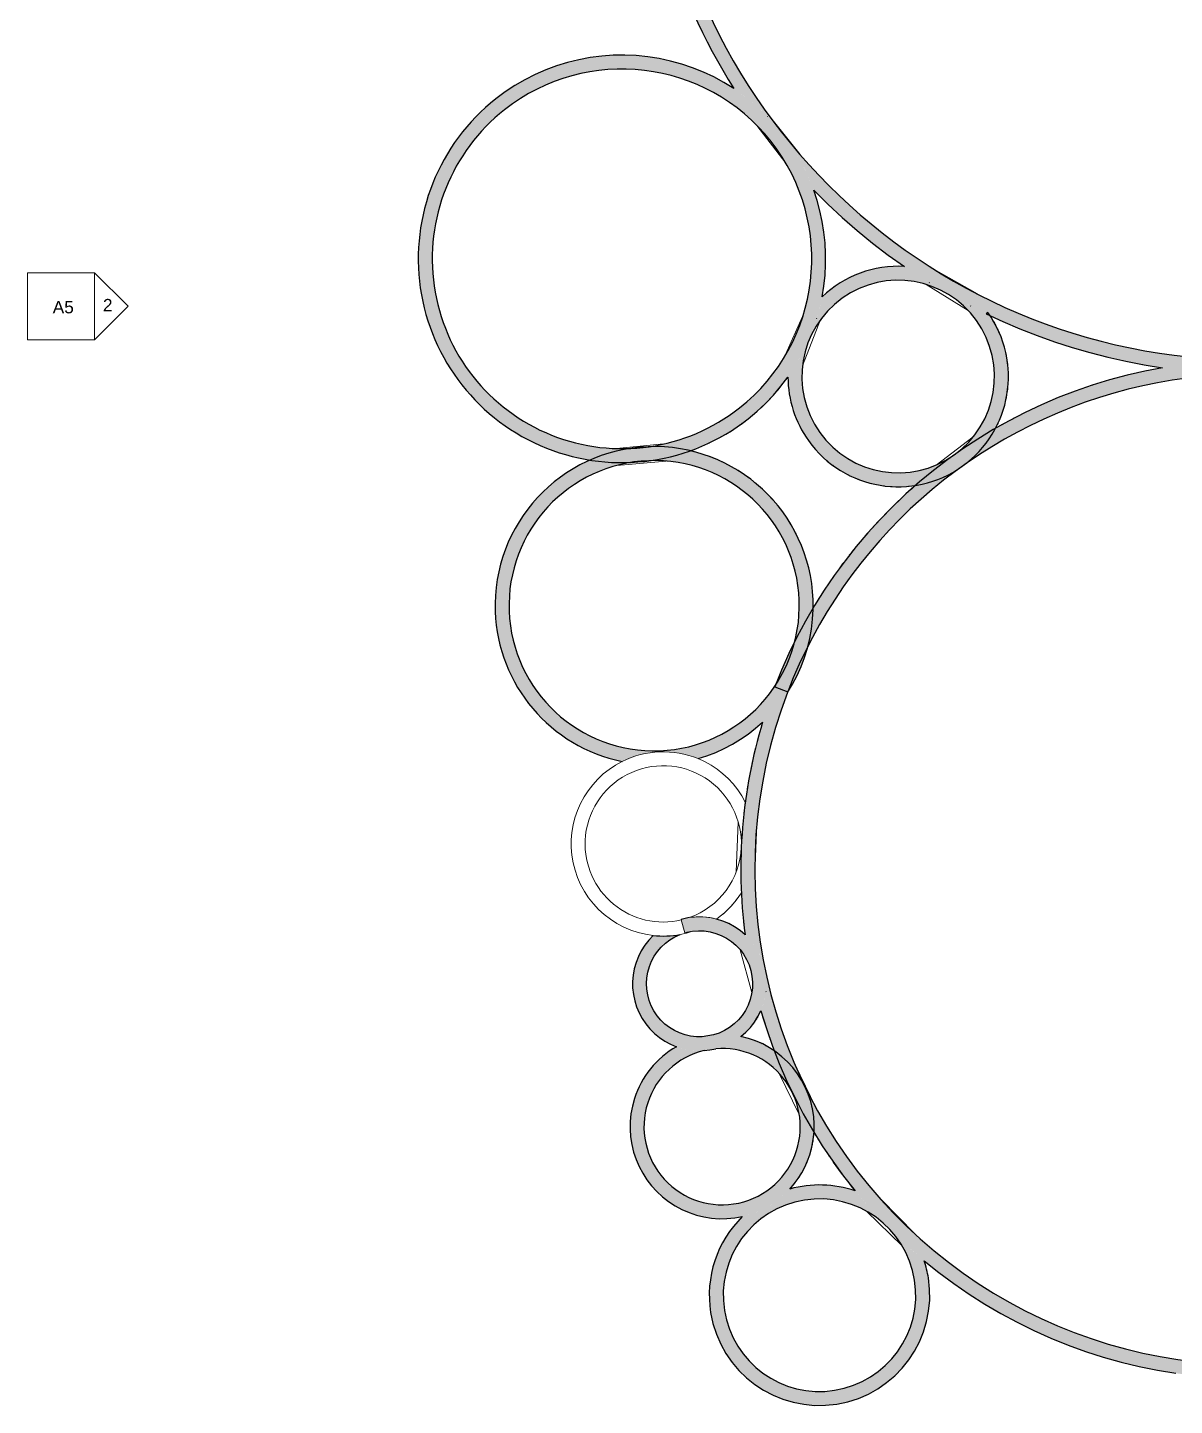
# Model space of a CAD drawing. Header units: inches. Extents: x -870 to 733, y -1250 to 961.
# Drawn here: x -870 to -48, y -783 to 204 of the extents above; entities that cross this region are included whole.
import ezdxf

# ---------------------------------------------------------------- set-up
doc = ezdxf.new("R2010")
doc.units = ezdxf.units.IN
doc.header["$MEASUREMENT"] = 0
for name, color, linetype, lineweight in [('A-DETL-MBND', 5, 'Continuous', 9), ('A-GENM', 13, 'Continuous', 9), ('A-ROOF', 132, 'Continuous', 13), ('A-WALL', 113, 'Continuous', 13), ('A-WALL-PATT', 111, 'Continuous', 13), ('G-ANNO-SYMB', 111, 'Continuous', 9)]:
    doc.layers.add(name, color=color, linetype=linetype, lineweight=lineweight)
doc.styles.add('Arial', font='arial.ttf', dxfattribs={"height": 8.851796})

# ---------------------------------------------------------------- blocks, each defined once
blk = doc.blocks.new('Opening-Cased - 36_ x 84_-V6-Party Room Roofs')
at = {"layer": 'A-DETL-MBND'}
blk.add_line((-17.18, 5), (17.54, 5), dxfattribs=at)
blk = doc.blocks.new('Opening-Cased - 36_ x 84_-V7-Party Room Roofs')
at = {"layer": 'A-DETL-MBND'}
blk.add_line((-18.08, 5), (17.46, 5), dxfattribs=at)
blk = doc.blocks.new('Opening-Cased - 36_ x 84_-V8-Party Room Roofs')
at = {"layer": 'A-DETL-MBND'}
blk.add_line((-16.68, -5), (16.21, -5), dxfattribs=at)
blk = doc.blocks.new('Opening-Cased - 36_ x 84_-V9-Party Room Roofs')
at = {"layer": 'A-DETL-MBND'}
blk.add_line((-17.19, 5), (16.81, 5), dxfattribs=at)
blk = doc.blocks.new('Opening-Cased - 36_ x 84_-V10-Party Room Roofs')
at = {"layer": 'A-DETL-MBND'}
for p, q in [((17.55, 5), (17.62, 5)), ((-16.16, -5), (15.55, -5))]:
    blk.add_line(p, q, dxfattribs=at)
blk = doc.blocks.new('Opening-Cased - 36_ x 84_-V11-Party Room Roofs')
at = {"layer": 'A-DETL-MBND'}
for p, q in [((-17.19, 5), (17.5, 5)), ((-17.8, -5), (-17.71, -5)), ((16.78, -5), (17.14, -5))]:
    blk.add_line(p, q, dxfattribs=at)
blk = doc.blocks.new('Opening-Cased - 36_ x 84_-V12-Party Room Roofs')
at = {"layer": 'A-DETL-MBND'}
blk.add_line((-18.14, 5), (17.49, 5), dxfattribs=at)
blk = doc.blocks.new('Opening-Cased - 36_ x 84_-V13-Party Room Roofs')
at = {"layer": 'A-DETL-MBND'}
for p, q in [((17.35, 5), (17.68, 5)), ((-17.43, -5), (-11.31, -5))]:
    blk.add_line(p, q, dxfattribs=at)
blk = doc.blocks.new('Opening-Cased - 36_ x 84_-V14-Party Room Roofs')
at = {"layer": 'A-DETL-MBND'}
for p, q in [((-17.48, 5), (-15.74, 5)), ((17.07, -5), (17.68, -5))]:
    blk.add_line(p, q, dxfattribs=at)
blk = doc.blocks.new('Opening-Cased - 36_ x 84_-V15-Party Room Roofs')
at = {"layer": 'A-DETL-MBND'}
blk.add_line((-17.22, -5), (16.56, -5), dxfattribs=at)
blk = doc.blocks.new('Opening-Cased - 36_ x 84_-V16-Party Room Roofs')
at = {"layer": 'A-DETL-MBND'}
blk.add_line((-18.06, 5), (17.4, 5), dxfattribs=at)
blk = doc.blocks.new('Opening-Cased - 36_ x 84_-V17-Party Room Roofs')
at = {"layer": 'A-DETL-MBND'}
blk.add_line((-16.92, -5), (16.44, -5), dxfattribs=at)
blk = doc.blocks.new('Opening-Cased - 36_ x 84_-V18-Party Room Roofs')
at = {"layer": 'A-DETL-MBND'}
blk.add_line((-17.69, -5), (15.99, -5), dxfattribs=at)
blk = doc.blocks.new('Opening-Cased - 36_ x 84_-V19-Party Room Roofs')
at = {"layer": 'A-DETL-MBND'}
for p, q in [((-18.28, 5), (-18.06, 5)), ((-17.45, -5), (16.63, -5))]:
    blk.add_line(p, q, dxfattribs=at)
blk = doc.blocks.new('Opening-Cased - 36_ x 84_-V20-Party Room Roofs')
at = {"layer": 'A-DETL-MBND'}
blk.add_line((-18.15, 5), (17.45, 5), dxfattribs=at)
blk = doc.blocks.new('Opening-Cased - 36_ x 84_-V21-Party Room Roofs')
at = {"layer": 'A-DETL-MBND'}
for p, q in [((-18.31, 5), (-17.83, 5)), ((-17.48, -5), (16.91, -5))]:
    blk.add_line(p, q, dxfattribs=at)
blk = doc.blocks.new('Opening-Cased - 36_ x 84_-V22-Party Room Roofs')
at = {"layer": 'A-DETL-MBND'}
blk.add_line((-18.09, 5), (17.49, 5), dxfattribs=at)
blk = doc.blocks.new('Opening-Cased - 36_ x 84_-V23-Party Room Roofs')
at = {"layer": 'A-DETL-MBND'}
for p, q in [((-17.86, 5), (-17.48, 5)), ((16.21, 5), (16.38, 5)), ((-17.68, -5), (16.3, -5))]:
    blk.add_line(p, q, dxfattribs=at)
blk = doc.blocks.new('Elevation - Detail Number-164347-Party Room Roofs')
at = {"layer": 'G-ANNO-SYMB'}
for p, q in [((-0.25, -0.25), (-0.25, 0.25)), ((-0.25, 0.25), (0.25, 0.25)), ((0.25, 0.25), (0.25, -0.25)), ((0.25, -0.25), (-0.25, -0.25))]:
    blk.add_line(p, q, dxfattribs=at)
blk = doc.blocks.new('Elevation - Detail Number-164074-Party Room Roofs')
at = {"layer": 'G-ANNO-SYMB'}
for p, q in [((0, 0.25), (-0.25, 0)), ((0.25, 0), (0, 0.25)), ((-0.25, 0), (0.25, 0))]:
    blk.add_line(p, q, dxfattribs=at)

msp = doc.modelspace()

# ---------------------------------------------------------------- hatches: boundary and pattern name
at = {"layer": 'A-WALL-PATT'}
for points in [[(-56.94, -39.5), (-44.45, -37.54), (-31.91, -36.01), (-19.32, -34.92), (-6.7, -34.26), (5.93, -34.05), (-8.65, -33.8), (-23.21, -33.05), (-37.74, -31.81), (-52.21, -30.07), (-66.62, -27.84), (-80.95, -25.11), (-95.17, -21.9), (-109.27, -18.21), (-123.24, -14.04), (-137.06, -9.39), (-150.72, -4.27), (-164.19, 1.31), (-177.46, 7.34), (-190.52, 13.83), (-203.35, 20.76), (-215.93, 28.12), (-228.26, 35.9), (-240.31, 44.11), (-252.08, 52.72), (-263.54, 61.73), (-274.7, 71.12), (-285.52, 80.89), (-296, 91.02), (-306.14, 101.5), (-315.91, 112.33), (-325.3, 123.48), (-334.31, 134.95), (-342.92, 146.71), (-351.12, 158.77), (-358.91, 171.09), (-366.27, 183.68), (-373.2, 196.51), (-379.68, 209.57), (-385.72, 222.84), (-391.3, 236.31), (-396.42, 249.96), (-401.06, 263.78), (-405.24, 277.75), (-408.93, 291.86), (-412.14, 306.08), (-414.86, 320.4), (-417.09, 334.81), (-418.83, 349.29), (-420.07, 363.82), (-420.82, 378.38), (-421.07, 392.95), (-431.07, 392.95), (-430.83, 378.54), (-430.12, 364.14), (-428.93, 349.77), (-427.27, 335.45), (-425.14, 321.2), (-422.54, 307.02), (-419.47, 292.93), (-415.94, 278.95), (-411.95, 265.1), (-407.5, 251.38), (-402.61, 237.82), (-397.27, 224.43), (-391.49, 211.23), (-385.28, 198.22), (-378.64, 185.42), (-371.59, 172.85), (-364.12, 160.51), (-357.68, 156.03), (-351.02, 150.8), (-345.55, 146.05), (-339.91, 140.59), (-334.57, 134.83), (-329.55, 128.79), (-324.86, 122.49), (-320.51, 115.95), (-316.53, 109.19), (-312.91, 102.22), (-309.67, 95.06), (-306.82, 87.74), (-296.69, 77.69), (-286.23, 67.98), (-275.47, 58.61), (-264.4, 49.6), (-253.04, 40.96), (-241.41, 32.69), (-229.51, 24.8), (-217.36, 17.31), (-204.97, 10.22), (-192.36, 3.53), (-179.21, -2.88), (-166.52, -8.58), (-153.31, -14), (-139.94, -18.98), (-126.41, -23.52), (-112.74, -27.62), (-98.94, -31.28), (-85.03, -34.47), (-71.02, -37.22)], [(-353.94, -76.24), (-347.42, -70.79), (-341.23, -64.98), (-335.39, -58.81), (-329.92, -52.32), (-324.83, -45.51), (-320.15, -38.43), (-315.89, -31.08), (-312.06, -23.5), (-308.68, -15.71), (-305.76, -7.73), (-303.31, 0.4), (-301.33, 8.66), (-299.84, 17.02), (-298.84, 25.45), (-298.33, 33.93), (-298.31, 42.42), (-298.79, 50.9), (-299.76, 59.34), (-301.21, 67.7), (-303.16, 75.97), (-305.58, 84.11), (-308.46, 92.1), (-311.81, 99.9), (-315.61, 107.5), (-319.84, 114.86), (-324.49, 121.97), (-329.55, 128.79), (-335, 135.31), (-340.81, 141.5), (-346.98, 147.34), (-353.47, 152.81), (-360.27, 157.9), (-367.36, 162.58), (-374.71, 166.84), (-382.29, 170.67), (-390.08, 174.05), (-398.05, 176.97), (-406.19, 179.42), (-414.45, 181.39), (-422.81, 182.89), (-431.24, 183.89), (-439.72, 184.4), (-448.21, 184.42), (-456.69, 183.94), (-465.13, 182.97), (-473.49, 181.51), (-481.76, 179.57), (-489.9, 177.15), (-497.89, 174.26), (-505.69, 170.92), (-513.29, 167.12), (-520.65, 162.89), (-528.2, 157.91), (-534.58, 153.18), (-528.39, 145.32), (-521.79, 150.21), (-514.9, 154.68), (-507.76, 158.74), (-500.38, 162.35), (-492.8, 165.51), (-485.04, 168.21), (-477.13, 170.44), (-469.1, 172.18), (-460.98, 173.44), (-452.8, 174.2), (-444.59, 174.47), (-436.38, 174.24), (-428.2, 173.52), (-420.07, 172.3), (-412.04, 170.6), (-404.12, 168.41), (-396.34, 165.75), (-388.75, 162.62), (-381.35, 159.05), (-374.19, 155.03), (-367.28, 150.58), (-360.65, 145.73), (-354.32, 140.49), (-348.33, 134.87), (-342.68, 128.9), (-337.41, 122.61), (-332.52, 116), (-328.04, 109.11), (-323.99, 101.97), (-320.38, 94.59), (-317.21, 87.01), (-314.52, 79.25), (-312.29, 71.34), (-310.55, 63.31), (-309.29, 55.19), (-308.53, 47.01), (-308.26, 38.8), (-308.49, 30.59), (-309.21, 22.41), (-310.43, 14.28), (-312.13, 6.25), (-314.32, -1.67), (-316.98, -9.44), (-320.1, -17.04), (-323.68, -24.44), (-327.7, -31.6), (-332.14, -38.51), (-337, -45.14), (-342.24, -51.47), (-347.86, -57.46), (-353.82, -63.11), (-360.12, -68.38)], [(-440.31, -107.48), (-431.83, -107), (-423.39, -106.03), (-415.02, -104.57), (-406.76, -102.63), (-398.62, -100.21), (-390.63, -97.32), (-382.82, -93.98), (-375.23, -90.18), (-367.86, -85.95), (-360.44, -81.06), (-353.94, -76.24), (-360.12, -68.38), (-366.73, -73.27), (-373.62, -77.74), (-380.76, -81.8), (-388.14, -85.41), (-395.72, -88.57), (-403.48, -91.27), (-411.39, -93.5), (-419.42, -95.24), (-427.53, -96.5), (-435.71, -97.26), (-443.92, -97.53), (-452.14, -97.3), (-460.32, -96.58), (-468.44, -95.36), (-476.48, -93.66), (-484.4, -91.47), (-492.17, -88.81), (-499.77, -85.69), (-507.17, -82.11), (-514.33, -78.09), (-521.24, -73.65), (-528.2, -68.52), (-534.19, -63.55), (-540.19, -57.93), (-545.83, -51.96), (-551.11, -45.67), (-555.99, -39.06), (-560.47, -32.17), (-564.52, -25.03), (-568.14, -17.65), (-571.3, -10.07), (-574, -2.31), (-576.23, 5.6), (-577.97, 13.63), (-579.23, 21.75), (-579.99, 29.93), (-580.26, 38.14), (-580.03, 46.35), (-579.31, 54.53), (-578.09, 62.66), (-576.39, 70.69), (-574.2, 78.61), (-571.54, 86.38), (-568.41, 93.98), (-564.83, 101.38), (-560.82, 108.54), (-556.37, 115.45), (-551.52, 122.08), (-546.28, 128.4), (-540.66, 134.4), (-534.69, 140.05), (-528.39, 145.32), (-534.58, 153.18), (-541.1, 147.73), (-547.29, 141.92), (-553.13, 135.75), (-558.6, 129.26), (-563.68, 122.45), (-568.37, 115.37), (-572.63, 108.02), (-576.45, 100.44), (-579.83, 92.65), (-582.75, 84.67), (-585.21, 76.54), (-587.18, 68.28), (-588.67, 59.92), (-589.68, 51.49), (-590.19, 43.01), (-590.2, 34.52), (-589.73, 26.04), (-588.76, 17.6), (-587.3, 9.24), (-585.36, 0.97), (-582.94, -7.17), (-580.05, -15.16), (-576.7, -22.96), (-572.91, -30.56), (-568.68, -37.93), (-564.02, -45.03), (-558.97, -51.85), (-553.52, -58.37), (-547.7, -64.56), (-541.54, -70.4), (-535.04, -75.87), (-528.2, -80.98), (-521.16, -85.64), (-513.81, -89.9), (-506.23, -93.73), (-498.44, -97.11), (-490.46, -100.03), (-482.33, -102.48), (-474.07, -104.45), (-465.71, -105.95), (-457.28, -106.95), (-448.8, -107.46)], [(-310.6, -91.79), (-302.47, -85.98), (-305.67, -81.08), (-308.44, -75.92), (-310.76, -70.54), (-312.62, -64.99), (-314, -59.29), (-314.89, -53.51), (-315.29, -47.66), (-315.15, -41.3), (-314.6, -35.98), (-313.52, -30.22), (-311.95, -24.58), (-309.91, -19.09), (-307.41, -13.8), (-304.47, -8.73), (-301.11, -3.93), (-297.35, 0.56), (-293.23, 4.72), (-288.77, 8.52), (-284, 11.92), (-278.97, 14.91), (-273.69, 17.46), (-268.22, 19.55), (-262.59, 21.17), (-256.85, 22.31), (-251.03, 22.96), (-245.17, 23.11), (-239.33, 22.77), (-233.53, 21.93), (-227.83, 20.6), (-222.26, 18.79), (-216.86, 16.52), (-211.67, 13.79), (-206.74, 10.64), (-202.09, 7.08), (-197.75, 3.14), (-193.77, -1.16), (-190.17, -5.77), (-183.37, -0.92), (-195.48, 5.13), (-207.39, 11.56), (-219.1, 18.35), (-230.59, 25.49), (-241.86, 33), (-247.73, 33.11), (-253.59, 32.79), (-259.41, 32.03), (-265.16, 30.84), (-270.8, 29.23), (-276.31, 27.21), (-281.66, 24.78), (-286.81, 21.96), (-291.73, 18.76), (-296.41, 15.21), (-300.8, 11.33), (-302.48, 3.63), (-304.56, -3.97), (-307.05, -11.44), (-309.94, -18.77), (-313.23, -25.93), (-316.89, -32.9), (-320.92, -39.66), (-325.32, -46.2), (-325.06, -52.28), (-324.33, -58.32), (-323.14, -64.28), (-321.5, -70.14), (-319.41, -75.85), (-316.89, -81.39), (-313.95, -86.71)], [(-246.96, -124.88), (-240.76, -124.68), (-234.59, -124), (-228.5, -122.84), (-222.51, -121.21), (-216.68, -119.11), (-211.02, -116.56), (-205.59, -113.57), (-200.4, -110.16), (-195.5, -106.36), (-190.91, -102.19), (-186.66, -97.67), (-182.78, -92.83), (-179.3, -87.7), (-176.22, -82.31), (-173.58, -76.7), (-171.38, -70.9), (-169.65, -64.94), (-168.39, -58.87), (-167.61, -52.71), (-167.32, -46.52), (-167.51, -40.32), (-168.19, -34.15), (-169.35, -28.06), (-170.99, -22.08), (-173.09, -16.24), (-175.64, -10.58), (-178.63, -5.15), (-182.03, 0.04), (-190.17, -5.77), (-186.97, -10.68), (-184.2, -15.84), (-181.88, -21.22), (-180.02, -26.77), (-178.63, -32.46), (-177.74, -38.25), (-177.34, -44.09), (-177.44, -49.95), (-178.03, -55.78), (-179.12, -61.53), (-180.69, -67.17), (-182.73, -72.66), (-185.23, -77.96), (-188.17, -83.03), (-191.53, -87.82), (-195.28, -92.32), (-199.41, -96.48), (-203.87, -100.27), (-208.63, -103.68), (-213.67, -106.67), (-218.94, -109.22), (-224.41, -111.31), (-230.04, -112.93), (-235.79, -114.07), (-241.61, -114.72), (-247.46, -114.87), (-253.31, -114.52), (-259.11, -113.68), (-264.81, -112.35), (-270.38, -110.55), (-275.78, -108.27), (-280.96, -105.55), (-285.9, -102.4), (-290.55, -98.84), (-294.88, -94.89), (-298.86, -90.6), (-302.47, -85.98), (-310.6, -91.79), (-306.8, -96.7), (-302.63, -101.29), (-298.11, -105.53), (-293.27, -109.41), (-288.14, -112.9), (-282.75, -115.98), (-277.14, -118.62), (-271.34, -120.81), (-265.38, -122.54), (-259.31, -123.8), (-253.15, -124.58), (-248.6, -124.8)], [(-325.49, -271.83), (-320.49, -259.5), (-315.04, -247.37), (-309.13, -235.45), (-302.78, -223.76), (-295.99, -212.32), (-288.79, -201.14), (-281.17, -190.24), (-273.14, -179.63), (-264.72, -169.33), (-255.93, -159.35), (-246.76, -149.7), (-237.24, -140.41), (-227.38, -131.48), (-217.2, -122.93), (-206.69, -114.76), (-195.89, -107), (-184.81, -99.64), (-173.46, -92.71), (-161.86, -86.2), (-149.14, -79.73), (-137.96, -74.51), (-125.7, -69.35), (-113.26, -64.65), (-100.64, -60.42), (-87.88, -56.67), (-74.99, -53.39), (-61.98, -50.6), (-48.88, -48.3), (-35.7, -46.49), (-22.46, -45.18), (-9.19, -44.37), (4.11, -44.05), (17.41, -44.23), (31.01, -44.94), (43.95, -46.09), (57.15, -47.76), (70.27, -49.92), (83.31, -52.58), (96.23, -55.72), (109.03, -59.35), (121.69, -63.45), (134.18, -68.02), (146.49, -73.06), (158.61, -78.55), (170.51, -84.5), (182.17, -90.88), (193.6, -97.7), (204.75, -104.95), (215.63, -112.6), (226.22, -120.66), (236.37, -128.96), (236.24, -128.82), (232.29, -123.98), (228.6, -118.95), (225.18, -113.74), (222.03, -108.35), (219.16, -102.81), (208.76, -95.59), (198.12, -88.74), (187.25, -82.27), (176.16, -76.17), (164.86, -70.46), (153.37, -65.15), (141.71, -60.24), (129.88, -55.74), (117.9, -51.65), (105.79, -47.97), (93.56, -44.72), (81.22, -41.9), (68.8, -39.5), (56.31, -37.54), (43.77, -36.01), (31.01, -34.91), (18.56, -34.26), (5.93, -34.05), (-6.7, -34.26), (-19.32, -34.92), (-31.91, -36.01), (-44.45, -37.54), (-56.94, -39.5), (-69.68, -41.96), (-82.32, -44.88), (-94.86, -48.24), (-107.27, -52.04), (-119.53, -56.29), (-131.64, -60.96), (-143.57, -66.07), (-155.31, -71.59), (-166.85, -77.53), (-178.17, -83.88), (-189.26, -90.62), (-200.1, -97.76), (-210.68, -105.27), (-220.99, -113.16), (-231.01, -121.41), (-240.73, -130.01), (-250.14, -138.94), (-259.23, -148.21), (-267.98, -157.8), (-276.38, -167.69), (-284.43, -177.87), (-292.11, -188.33), (-299.41, -199.06), (-306.32, -210.04), (-312.85, -221.26), (-319.31, -233.41), (-324.67, -244.36), (-329.96, -256.21), (-334.83, -268.25)], [(-535.11, -214.33), (-525.12, -213.95), (-525.14, -206.85), (-524.68, -199.77), (-523.73, -192.73), (-522.31, -185.77), (-520.41, -178.93), (-518.06, -172.23), (-515.25, -165.71), (-512, -159.39), (-508.33, -153.31), (-504.25, -147.5), (-499.79, -141.98), (-494.96, -136.77), (-489.78, -131.91), (-484.29, -127.41), (-478.5, -123.3), (-472.28, -119.5), (-466.15, -116.3), (-459.64, -113.45), (-452.96, -111.05), (-446.13, -109.12), (-439.18, -107.65), (-432.15, -106.66), (-425.06, -106.15), (-417.96, -106.13), (-410.88, -106.59), (-403.84, -107.54), (-396.88, -108.96), (-390.04, -110.86), (-383.34, -113.21), (-376.81, -116.02), (-370.5, -119.27), (-364.42, -122.94), (-358.61, -127.02), (-353.08, -131.48), (-347.88, -136.31), (-343.02, -141.49), (-338.52, -146.98), (-334.4, -152.77), (-330.7, -158.83), (-327.41, -165.12), (-324.56, -171.63), (-322.16, -178.31), (-320.22, -185.14), (-318.76, -192.09), (-317.77, -199.12), (-317.26, -206.21), (-307.27, -205.83), (-307.79, -198.39), (-308.8, -191), (-310.29, -183.69), (-312.25, -176.49), (-314.68, -169.44), (-317.56, -162.56), (-320.89, -155.89), (-324.65, -149.44), (-328.83, -143.26), (-333.39, -137.36), (-338.34, -131.78), (-343.64, -126.52), (-349.27, -121.63), (-355.21, -117.12), (-361.43, -113), (-367.91, -109.3), (-374.61, -106.03), (-381.52, -103.21), (-388.59, -100.84), (-395.81, -98.94), (-403.13, -97.52), (-410.53, -96.58), (-417.98, -96.13), (-425.44, -96.16), (-432.88, -96.68), (-440.27, -97.69), (-447.58, -99.18), (-454.78, -101.14), (-461.83, -103.57), (-468.71, -106.46), (-475.38, -109.79), (-481.83, -113.55), (-488.01, -117.72), (-493.91, -122.29), (-499.49, -127.23), (-504.75, -132.53), (-509.64, -138.16), (-514.15, -144.1), (-518.27, -150.32), (-521.97, -156.8), (-525.24, -163.5), (-528.2, -170.83), (-530.43, -177.48), (-532.33, -184.7), (-533.75, -192.02), (-534.69, -199.42), (-535.14, -206.87)], [(-444.17, -321.74), (-439.05, -319.45), (-433.75, -317.6), (-428.32, -316.21), (-422.78, -315.28), (-417.19, -314.83), (-411.58, -314.86), (-405.99, -315.36), (-400.47, -316.33), (-395.04, -317.77), (-389.76, -319.66), (-383.37, -317.63), (-377.11, -315.22), (-371, -312.44), (-365.07, -309.31), (-359.33, -305.84), (-353.8, -302.03), (-348.51, -297.91), (-343.47, -293.48), (-338.55, -288.61), (-333.93, -283.45), (-329.64, -278.01), (-325.38, -271.83), (-322.04, -266.34), (-318.77, -260.14), (-315.89, -253.76), (-313.4, -247.2), (-311.32, -240.51), (-309.61, -233.41), (-308.42, -226.8), (-307.61, -219.84), (-307.22, -212.84), (-307.27, -205.83), (-317.26, -206.21), (-317.24, -213.31), (-317.7, -220.39), (-318.65, -227.43), (-320.07, -234.39), (-321.96, -241.23), (-324.32, -247.93), (-327.13, -254.46), (-330.38, -260.77), (-334.05, -266.85), (-338.13, -272.66), (-342.59, -278.19), (-347.42, -283.39), (-352.6, -288.25), (-358.09, -292.75), (-363.88, -296.87), (-369.94, -300.57), (-376.23, -303.86), (-382.74, -306.71), (-389.42, -309.11), (-396.25, -311.05), (-403.2, -312.51), (-410.23, -313.5), (-417.32, -314.01), (-424.42, -314.03), (-431.5, -313.57), (-438.54, -312.62), (-445.5, -311.2), (-452.34, -309.31), (-459.04, -306.95), (-465.56, -304.14), (-471.88, -300.89), (-477.96, -297.22), (-483.77, -293.14), (-489.29, -288.68), (-494.5, -283.85), (-499.36, -278.67), (-503.86, -273.18), (-507.97, -267.39), (-511.68, -261.33), (-514.97, -255.04), (-517.82, -248.53), (-520.22, -241.85), (-522.15, -235.02), (-523.62, -228.07), (-524.61, -221.04), (-525.12, -213.95), (-535.11, -214.33), (-534.61, -221.53), (-533.66, -228.69), (-532.26, -235.77), (-530.41, -242.76), (-528.12, -249.61), (-525.4, -256.3), (-522.27, -262.8), (-518.72, -269.1), (-514.79, -275.15), (-510.48, -280.95), (-505.82, -286.46), (-500.81, -291.67), (-495.49, -296.55), (-489.86, -301.08), (-483.96, -305.24), (-477.81, -309.03), (-471.43, -312.41), (-464.85, -315.39), (-458.1, -317.94), (-451.19, -320.06)], [(3.7, -764.04), (17.09, -763.87), (31.01, -763.17), (43.79, -762.08), (57.08, -760.44), (70.29, -758.33), (83.42, -755.72), (96.45, -752.64), (109.35, -749.09), (122.11, -745.06), (134.72, -740.57), (147.16, -735.62), (159.4, -730.21), (171.44, -724.36), (183.26, -718.08), (194.84, -711.36), (206.16, -704.22), (217.21, -696.68), (227.98, -688.73), (238.45, -680.39), (248.61, -671.68), (258.45, -662.6), (267.94, -653.16), (277.08, -643.39), (285.86, -633.28), (294.26, -622.86), (302.27, -612.14), (309.88, -601.13), (317.09, -589.85), (323.87, -578.31), (330.23, -566.54), (336.15, -554.53), (341.63, -542.32), (346.66, -529.92), (351.23, -517.34), (355.33, -504.6), (358.97, -491.72), (362.13, -478.71), (364.81, -465.6), (367.01, -452.39), (368.72, -439.12), (369.96, -425.52), (370.68, -412.43), (370.93, -399.05), (360.93, -399.05), (360.68, -412.29), (359.94, -425.51), (358.71, -438.69), (356.99, -451.82), (354.77, -464.88), (352.08, -477.84), (348.9, -490.7), (345.24, -503.42), (341.11, -516.01), (336.51, -528.43), (331.4, -540.78), (325.95, -552.71), (320, -564.54), (313.61, -576.13), (306.79, -587.48), (299.55, -598.57), (291.91, -609.39), (283.86, -619.91), (275.43, -630.12), (266.63, -640.01), (257.46, -649.56), (247.94, -658.77), (238.08, -667.61), (227.91, -676.09), (217.42, -684.17), (206.64, -691.86), (195.58, -699.14), (184.25, -706.01), (172.68, -712.44), (160.88, -718.45), (148.86, -724), (136.64, -729.11), (124.24, -733.75), (111.67, -737.93), (98.96, -741.64), (86.12, -744.87), (73.16, -747.62), (60.12, -749.89), (46.99, -751.66), (33.82, -752.95), (20.6, -753.74), (7.36, -754.04), (-5.88, -753.85), (-19.11, -753.16), (-32.3, -751.98), (-45.43, -750.31), (-58.5, -748.15), (-71.47, -745.5), (-84.34, -742.38), (-97.08, -738.77), (-109.68, -734.69), (-122.12, -730.15), (-134.38, -725.14), (-146.44, -719.68), (-158.3, -713.78), (-169.92, -707.43), (-181.3, -700.66), (-192.67, -693.29), (-203.26, -685.86), (-213.81, -677.86), (-224.06, -669.47), (-233.98, -660.71), (-243.57, -651.58), (-252.82, -642.1), (-261.7, -632.28), (-270.22, -622.13), (-278.34, -611.68), (-286.08, -600.93), (-293.4, -589.9), (-300.31, -578.6), (-306.8, -567.06), (-312.84, -555.28), (-318.45, -543.28), (-323.6, -531.08), (-328.3, -518.7), (-332.53, -506.15), (-336.29, -493.45), (-339.57, -480.62), (-342.37, -467.68), (-344.69, -454.64), (-346.52, -441.53), (-347.86, -428.35), (-348.7, -415.14), (-349.06, -401.9), (-348.92, -388.66), (-348.28, -375.43), (-347.16, -362.24), (-345.54, -349.09), (-343.43, -336.02), (-340.84, -323.04), (-337.76, -310.16), (-334.21, -297.4), (-330.18, -284.78), (-325.68, -272.33), (-329.64, -278.01), (-333.93, -283.45), (-338.55, -288.61), (-343.47, -293.48), (-346.97, -305.83), (-350.03, -318.3), (-352.64, -330.86), (-354.82, -343.51), (-356.55, -356.22), (-357.83, -368.99), (-358.66, -381.8), (-359.04, -394.63), (-358.97, -407.46), (-358.45, -420.28), (-357.48, -433.08), (-356.06, -445.83), (-352.86, -449.09), (-349.99, -452.64), (-347.47, -456.45), (-345.32, -460.47), (-343.56, -464.69), (-342.21, -469.05), (-341.28, -473.52), (-340.78, -478.06), (-340.71, -482.62), (-341.08, -487.17), (-341.88, -491.67), (-343.1, -496.07), (-344.74, -500.33), (-340.79, -513.12), (-336.37, -525.75), (-331.5, -538.22), (-326.17, -550.5), (-320.39, -562.57), (-314.17, -574.42), (-307.53, -586.04), (-300.46, -597.41), (-292.98, -608.51), (-285.1, -619.33), (-276.83, -629.85), (-268.18, -640.06), (-259.16, -649.95), (-249.78, -659.5), (-240.06, -668.7), (-230.01, -677.54), (-219.64, -686), (-208.41, -694.47), (-198, -701.76), (-186.77, -709.03), (-175.27, -715.89), (-163.54, -722.32), (-151.57, -728.32), (-139.39, -733.87), (-127.02, -738.97), (-114.47, -743.62), (-101.75, -747.8), (-88.89, -751.51), (-75.91, -754.75), (-62.81, -757.51), (-49.62, -759.79), (-36.36, -761.59), (-23.04, -762.89), (-9.68, -763.71)], [(-359.05, -518.8), (-355.36, -515.58), (-352.02, -512.01), (-349.05, -508.12), (-346.5, -503.94), (-344.39, -499.53), (-342.74, -494.92), (-341.57, -490.17), (-340.88, -485.33), (-340.69, -480.44), (-341, -475.55), (-341.81, -470.73), (-343.1, -466.01), (-344.87, -461.45), (-347.09, -457.09), (-349.75, -452.98), (-352.81, -449.16), (-356.24, -445.67), (-360.01, -442.55), (-364.07, -439.83), (-368.4, -437.54), (-372.93, -435.7), (-377.63, -434.33), (-382.44, -433.45), (-387.32, -433.06), (-392.21, -433.17), (-397.07, -433.77), (-401.83, -434.87), (-399.1, -444.49), (-394.92, -443.55), (-390.67, -443.09), (-386.39, -443.11), (-382.14, -443.61), (-377.98, -444.58), (-373.95, -446.01), (-370.1, -447.89), (-366.5, -450.19), (-363.17, -452.88), (-360.17, -455.93), (-357.53, -459.29), (-355.28, -462.93), (-353.46, -466.8), (-352.08, -470.85), (-351.17, -475.03), (-350.73, -479.29), (-350.77, -483.56), (-351.3, -487.81), (-352.29, -491.97), (-353.75, -495.99), (-355.66, -499.82), (-357.98, -503.42), (-360.69, -506.73), (-363.75, -509.71), (-367.13, -512.33), (-370.79, -514.56), (-374.67, -516.36), (-378.72, -517.71), (-373.79, -517.43), (-368.85, -517.51), (-363.92, -517.97), (-360.44, -518.56)], [(-391.03, -528.98), (-386.17, -528.97), (-381.34, -528.47), (-376.59, -527.49), (-379.11, -517.81), (-383.28, -518.65), (-387.51, -519.02), (-391.76, -518.91), (-395.97, -518.33), (-400.09, -517.29), (-404.07, -515.78), (-407.86, -513.85), (-411.4, -511.5), (-414.66, -508.77), (-417.6, -505.7), (-420.17, -502.31), (-422.35, -498.66), (-424.11, -494.79), (-425.43, -490.75), (-426.28, -486.58), (-426.67, -482.35), (-426.57, -478.1), (-426.01, -473.88), (-424.98, -469.76), (-423.49, -465.78), (-421.57, -461.98), (-419.23, -458.43), (-416.36, -455.01), (-413.45, -452.21), (-410.08, -449.63), (-406.43, -447.44), (-402.57, -445.66), (-407.37, -446.38), (-412.21, -446.74), (-417.06, -446.74), (-421.9, -446.39), (-425.24, -449.92), (-428.19, -453.77), (-430.75, -457.91), (-432.87, -462.27), (-434.54, -466.84), (-435.74, -471.54), (-436.46, -476.35), (-436.69, -481.2), (-436.43, -486.05), (-435.68, -490.85), (-434.44, -495.55), (-432.74, -500.1), (-430.59, -504.45), (-428.01, -508.57), (-425.03, -512.4), (-421.67, -515.91), (-417.98, -519.07), (-413.98, -521.83), (-409.73, -524.18), (-405.26, -526.09), (-400.63, -527.53), (-395.87, -528.5)], [(-373.27, -649.41), (-367.67, -649.24), (-362.1, -648.59), (-356.61, -647.48), (-351.24, -645.9), (-346.02, -643.87), (-340.98, -641.41), (-336.18, -638.53), (-331.64, -635.25), (-327.39, -631.6), (-323.46, -627.6), (-319.89, -623.28), (-316.7, -618.68), (-313.91, -613.82), (-311.54, -608.75), (-309.61, -603.49), (-319.14, -600.44), (-320.94, -605.29), (-323.18, -609.96), (-325.84, -614.39), (-328.89, -618.57), (-332.48, -622.58), (-336.1, -625.98), (-340.18, -629.15), (-344.54, -631.94), (-349.13, -634.31), (-353.93, -636.25), (-358.88, -637.74), (-363.95, -638.76), (-369.1, -639.31), (-374.27, -639.38), (-379.43, -638.98), (-384.52, -638.1), (-389.52, -636.76), (-394.37, -634.96), (-399.03, -632.72), (-403.47, -630.06), (-407.64, -627.01), (-411.51, -623.58), (-415.05, -619.8), (-418.23, -615.72), (-421.01, -611.36), (-423.38, -606.77), (-425.32, -601.97), (-426.81, -597.02), (-427.83, -591.95), (-428.38, -586.8), (-428.46, -581.63), (-428.06, -576.47), (-427.18, -571.38), (-425.83, -566.38), (-435.36, -563.34), (-436.84, -568.74), (-437.85, -574.26), (-438.39, -579.83), (-438.46, -585.43), (-438.05, -591.02), (-437.17, -596.55), (-435.82, -601.99), (-434.01, -607.29), (-431.77, -612.43), (-428.91, -617.63), (-426.01, -622.03), (-422.54, -626.43), (-418.72, -630.52), (-414.55, -634.27), (-410.09, -637.65), (-405.36, -640.65), (-400.38, -643.23), (-395.21, -645.38), (-389.87, -647.08), (-384.41, -648.33), (-378.86, -649.1)], [(-380.71, -716.61), (-370.83, -715.03), (-371.51, -709.22), (-371.69, -703.36), (-371.37, -697.51), (-370.55, -691.71), (-369.25, -686), (-367.47, -680.42), (-365.22, -675.02), (-362.52, -669.82), (-359.39, -664.87), (-355.86, -660.2), (-351.93, -655.85), (-347.66, -651.85), (-343.06, -648.22), (-338.17, -645), (-333.02, -642.21), (-327.65, -639.86), (-322.11, -637.97), (-316.42, -636.56), (-310.64, -635.64), (-304.52, -635.22), (-298.94, -635.29), (-293.11, -635.85), (-287.35, -636.91), (-281.7, -638.45), (-276.2, -640.47), (-270.9, -642.95), (-265.82, -645.86), (-261, -649.2), (-256.49, -652.93), (-252.31, -657.04), (-248.49, -661.48), (-245.07, -666.23), (-242.06, -671.25), (-239.48, -676.51), (-237.36, -681.97), (-235.71, -687.59), (-234.55, -693.33), (-224.67, -691.76), (-225.91, -685.59), (-227.64, -679.53), (-236.55, -671.86), (-245.22, -663.9), (-253.62, -655.67), (-261.76, -647.17), (-269.62, -638.42), (-277.19, -629.41), (-282.87, -627.71), (-288.66, -626.44), (-294.53, -625.61), (-300.44, -625.22), (-306.37, -625.27), (-312.28, -625.77), (-318.14, -626.71), (-323.9, -628.08), (-327.95, -632.12), (-332.48, -635.89), (-337.02, -639.07), (-341.97, -641.93), (-347.15, -644.36), (-352.52, -646.32), (-358.04, -647.81), (-362.33, -652.38), (-366.25, -657.27), (-369.77, -662.46), (-372.87, -667.91), (-375.52, -673.59), (-377.72, -679.46), (-379.45, -685.48), (-380.69, -691.63), (-381.44, -697.85), (-381.69, -704.12), (-381.45, -710.38)], [(-302.62, -783.18), (-296.43, -782.93), (-290.27, -782.2), (-284.18, -780.99), (-278.22, -779.3), (-272.4, -777.14), (-266.77, -774.54), (-261.07, -771.31), (-256.2, -768.06), (-251.33, -764.21), (-246.78, -760), (-242.58, -755.44), (-238.74, -750.57), (-235.3, -745.4), (-232.27, -739.99), (-229.68, -734.35), (-227.54, -728.53), (-225.86, -722.56), (-224.65, -716.48), (-223.93, -710.32), (-223.69, -704.12), (-223.94, -697.92), (-224.67, -691.76), (-234.55, -693.33), (-233.87, -699.15), (-233.7, -705), (-234.01, -710.85), (-234.83, -716.65), (-236.13, -722.36), (-237.91, -727.94), (-240.16, -733.35), (-242.86, -738.55), (-245.99, -743.5), (-249.53, -748.17), (-253.45, -752.52), (-257.72, -756.52), (-262.32, -760.14), (-267.22, -763.37), (-272.36, -766.16), (-277.73, -768.51), (-283.27, -770.39), (-288.96, -771.8), (-294.74, -772.72), (-300.58, -773.15), (-306.44, -773.08), (-312.27, -772.52), (-318.03, -771.46), (-323.68, -769.91), (-329.18, -767.9), (-334.49, -765.42), (-339.56, -762.5), (-344.38, -759.17), (-348.89, -755.43), (-353.07, -751.33), (-356.89, -746.89), (-360.31, -742.14), (-363.32, -737.11), (-365.9, -731.85), (-368.02, -726.39), (-369.67, -720.77), (-370.83, -715.03), (-380.71, -716.61), (-379.49, -722.69), (-377.8, -728.66), (-375.65, -734.48), (-373.05, -740.11), (-370.01, -745.52), (-366.56, -750.67), (-362.72, -755.54), (-358.51, -760.09), (-353.95, -764.3), (-349.07, -768.13), (-343.91, -771.58), (-338.5, -774.6), (-332.86, -777.19), (-327.04, -779.34), (-321.07, -781.02), (-314.98, -782.22), (-308.82, -782.94)]]:
    msp.add_hatch(color=256, dxfattribs=at).paths.add_polyline_path(points, flags=0)
h = msp.add_hatch(color=256, dxfattribs=at)
h.paths.add_polyline_path([(-309.61, -603.49), (-308.15, -598.16), (-307.15, -592.72), (-306.6, -587.23), (-306.51, -581.7), (-306.88, -576.19), (-307.72, -570.73), (-309.01, -565.35), (-310.74, -560.11), (-312.9, -555.02), (-315.49, -550.14), (-318.47, -545.49), (-322.12, -540.78), (-325.55, -537.02), (-329.59, -533.25), (-333.94, -529.84), (-338.56, -526.8), (-343.41, -524.16), (-348.47, -521.94), (-353.69, -520.15), (-359.05, -518.8), (-363.92, -517.97), (-368.85, -517.51), (-373.79, -517.43), (-378.72, -517.71), (-382.8, -518.22), (-386.84, -518.99), (-382.94, -518.6), (-379.11, -517.81), (-376.59, -527.49), (-377.01, -527.6), (-371.79, -527.42), (-366.57, -527.73), (-361.4, -528.52), (-356.34, -529.79), (-351.41, -531.53), (-346.66, -533.72), (-342.14, -536.35), (-337.89, -539.38), (-333.93, -542.8), (-330.31, -546.57), (-327.06, -550.66), (-324.21, -555.04), (-321.77, -559.67), (-319.78, -564.5), (-318.24, -569.49), (-317.18, -574.61), (-316.6, -579.81), (-316.51, -585.03), (-316.91, -590.24), (-317.78, -595.4), (-319.14, -600.44)], flags=0)
h.paths.add_polyline_path([(-425.83, -566.38), (-424.01, -561.47), (-421.74, -556.76), (-419.03, -552.28), (-415.92, -548.07), (-412.43, -544.16), (-408.59, -540.6), (-404.43, -537.42), (-400, -534.64), (-395.33, -532.28), (-390.45, -530.37), (-385.42, -528.93), (-389.45, -529.03), (-393.47, -528.8), (-397.46, -528.23), (-401.38, -527.33), (-405.22, -526.1), (-409.83, -529), (-414.19, -532.26), (-418.27, -535.87), (-422.03, -539.81), (-425.46, -544.04), (-428.52, -548.54), (-431.21, -553.28), (-433.49, -558.23), (-435.36, -563.34)], flags=0)

# ---------------------------------------------------------------- linework, layer by layer
at = {"layer": 'A-ROOF'}
for p, q in [((-179.98, -2.53), (-180.41, -2.33)), ((-71.02, -37.22), (-71.13, -37.2))]:
    msp.add_line(p, q, dxfattribs=at)
for centre, radius, start, end in [((-246.32, -45.88), 79, 32.2118, 33.45531), ((-246.32, -45.88), 79, 27.76435, 30.07466), ((5.93, 392.95), 437, 245.81784, 246.70158), ((-246.32, -45.88), 79, 23.31645, 25.62863), ((-246.32, -45.88), 79, 18.868, 21.18278), ((5.93, 392.95), 437, 247.7036, 248.58), ((5.93, 392.95), 437, 249.59162, 250.45842), ((-246.32, -45.88), 79, 14.41891, 16.73708), ((-246.32, -45.88), 79, 9.969, 12.29153), ((5.93, 392.95), 437, 251.48314, 252.33683), ((5.93, 392.95), 437, 253.38051, 254.21525), ((-246.32, -45.88), 79, 5.51809, 7.8461), ((5.93, 392.95), 437, 255.28871, 256.09366), ((5.93, 392.95), 437, 257.22077, 257.97208), ((-444.26, 38.47), 146, 322.88553, 324.55412), ((-246.32, -45.88), 79, 1.06589, 3.40078), ((-246.32, -45.88), 79, 356.61202, 358.95555), ((5.93, -399.05), 365, 104.77193, 105.98584), ((5.93, -399.05), 365, 102.6145, 103.96314), ((5.93, -399.05), 365, 99.91774, 101.94044), ((-444.26, 38.47), 146, 316.13819, 318.11952), ((-444.26, 38.47), 146, 319.53281, 321.42025), ((-246.32, -45.88), 79, 352.15593, 354.51041), ((5.93, -399.05), 365, 110.95, 112.05397), ((5.93, -399.05), 365, 108.90699, 110.03125), ((5.93, -399.05), 365, 106.8523, 108.00854), ((-444.26, 38.47), 146, 312.61784, 314.8188), ((-246.32, -45.88), 79, 343.23326, 345.62037), ((-246.32, -45.88), 79, 347.69678, 350.06536), ((5.93, -399.05), 365, 115.01969, 116.09941), ((5.93, -399.05), 365, 112.98673, 114.07668), ((-444.26, 38.47), 146, 304.99515, 308.2174), ((-444.26, 38.47), 146, 308.2174, 311.51809), ((-246.32, -45.88), 79, 334.28274, 336.73058), ((-246.32, -45.88), 79, 338.76322, 341.17545), ((5.93, -399.05), 365, 117.0502, 118.12213), ((-444.26, 38.47), 146, 298.54822, 300.49494), ((-444.26, 38.47), 146, 301.77216, 303.92714), ((5.93, -399.05), 365, 119.07904, 119.9959), ((-246.32, -45.88), 79, 332.02768, 332.28577), ((-444.26, 38.47), 146, 289.60476, 290.66634), ((-444.26, 38.47), 146, 292.09622, 293.91654), ((-444.26, 38.47), 146, 295.32305, 297.18531), ((-246.32, -45.88), 79, 220.0725, 221.56041), ((-421.19, -210.08), 114, 75.07711, 76.85875), ((-421.19, -210.08), 114, 71.33141, 73.25394), ((-421.19, -210.08), 114, 67.58542, 69.51082), ((-421.19, -210.08), 114, 63.83908, 65.76769), ((-246.32, -45.88), 79, 224.60883, 226.37979), ((-246.32, -45.88), 79, 229.09084, 231.02705), ((-421.19, -210.08), 114, 60.09232, 62.02457), ((-421.19, -210.08), 114, 56.34506, 58.28145), ((-421.19, -210.08), 114, 52.59718, 54.53833), ((-246.32, -45.88), 79, 233.60906, 235.61694), ((-246.32, -45.88), 79, 238.12728, 240.18075), ((-246.32, -45.88), 79, 242.6455, 244.73051), ((-421.19, -210.08), 114, 48.84853, 50.79521), ((-421.19, -210.08), 114, 45.09892, 47.05209), ((-246.32, -45.88), 79, 247.16373, 249.27185), ((-246.32, -45.88), 79, 251.68196, 253.80774), ((-246.32, -45.88), 79, 256.20019, 258.3399), ((-246.32, -45.88), 79, 260.71842, 262.8694), ((-246.32, -45.88), 79, 265.23665, 267.39692), ((-246.32, -45.88), 79, 269.75489, 271.92295), ((-246.32, -45.88), 79, 274.27313, 276.44781), ((5.93, -399.05), 365, 131.07647, 131.81887), ((-246.32, -45.88), 79, 278.79137, 279.04469), ((-421.19, -210.08), 114, 41.34807, 43.30897), ((-421.19, -210.08), 114, 37.59559, 39.56585), ((5.93, -399.05), 365, 132.7925, 133.83992), ((-421.19, -210.08), 114, 33.8409, 35.82273), ((5.93, -399.05), 365, 134.81169, 135.8613), ((-421.19, -210.08), 114, 30.08312, 32.07961), ((-421.19, -210.08), 114, 26.32083, 28.33648), ((5.93, -399.05), 365, 136.83086, 137.88307), ((-421.19, -210.08), 114, 22.55155, 24.59336), ((5.93, -399.05), 365, 138.85001, 139.90534), ((-421.19, -210.08), 114, 18.77064, 20.85024), ((-421.19, -210.08), 114, 14.96813, 17.10712), ((5.93, -399.05), 365, 140.86916, 141.92824), ((-421.19, -210.08), 114, 9.60705, 13.34326), ((5.93, -399.05), 365, 142.88829, 143.95198), ((5.93, -399.05), 365, 144.90741, 145.97684), ((-421.19, -210.08), 114, 359.29034, 2.13464), ((5.93, -399.05), 365, 146.92651, 148.00326), ((5.93, -399.05), 365, 148.94561, 149.07991), ((5.93, -399.05), 365, 163.18938, 165.12262), ((5.93, -399.05), 365, 165.76145, 167.05676), ((5.93, -399.05), 365, 167.81912, 168.99212), ((5.93, -399.05), 365, 169.8033, 170.92921), ((5.93, -399.05), 365, 171.76298, 172.4069), ((-414.67, -380.78), 66, 318.04695, 319.60217), ((-414.67, -380.78), 66, 322.48106, 323.82473), ((5.93, -399.05), 365, 182.62073, 183.04974), ((5.93, -399.05), 365, 183.66817, 184.96763), ((-414.67, -380.78), 66, 309.54894, 310.89276), ((-414.67, -380.78), 66, 313.77147, 315.3267), ((5.93, -399.05), 365, 185.53255, 187.36497), ((-388.69, -481.04), 48, 72.86354, 75.27471), ((-388.69, -481.04), 48, 67.08048, 70.26019), ((-388.69, -481.04), 48, 61.27043, 64.52507), ((-388.69, -481.04), 48, 55.40447, 58.79023), ((-388.69, -481.04), 48, 49.38968, 53.05562), ((-388.69, -481.04), 48, 47.17275, 47.32122), ((-388.69, -481.04), 48, 333.63574, 336.30271), ((5.93, -399.05), 365, 196.11048, 198.00287), ((-388.69, -481.04), 48, 315.782, 319.61238), ((-388.69, -481.04), 48, 321.90328, 325.35359), ((-388.69, -481.04), 48, 327.80595, 331.09498), ((-388.69, -481.04), 48, 308.1304, 313.87132), ((-372.49, -583.41), 66, 73.58086, 78.25348), ((-372.49, -583.41), 66, 68.9078, 72.02865), ((-372.49, -583.41), 66, 64.23419, 67.04878), ((5.93, -399.05), 365, 198.56545, 199.96153), ((-372.49, -583.41), 66, 59.55992, 62.24676), ((-372.49, -583.41), 66, 55.55633, 57.50403), ((5.93, -399.05), 365, 200.52944, 200.8545), ((-372.49, -583.41), 66, 353.69207, 356.39502), ((5.93, -399.05), 365, 211.09685, 212.18805), ((-372.49, -583.41), 66, 342.2943, 347.04397), ((-372.49, -583.41), 66, 348.6264, 351.79365), ((5.93, -399.05), 365, 213.01067, 214.37542), ((-372.49, -583.41), 66, 335.73218, 337.37215), ((5.93, -399.05), 365, 215.06714, 219.13458), ((-372.49, -583.41), 66, 325.42028, 327.52772), ((-372.49, -583.41), 66, 330.48249, 332.44995), ((-372.49, -583.41), 66, 317.40307, 317.68313), ((-372.49, -583.41), 66, 320.42057, 322.60545)]:
    msp.add_arc(centre, radius, start, end, dxfattribs=at)
at = {"layer": 'A-WALL', "lineweight": 30}
for p, q in [((-182.03, 0.04), (-183.37, -0.92)), ((-334.83, -268.25), (-325.49, -271.83)), ((-401.83, -434.87), (-401.72, -435.26))]:
    msp.add_line(p, q, dxfattribs=at)
at = {"layer": 'A-WALL'}
msp.add_line((-399.1, -444.49), (-401.72, -435.26), dxfattribs=at)
at = {"layer": 'A-WALL', "lineweight": 30, "flags": 128}
for points in [[(-364.12, 160.51), (-371.17, 164.86), (-378.46, 168.8), (-385.95, 172.32), (-393.63, 175.41), (-401.48, 178.06), (-409.46, 180.26), (-417.56, 182.01), (-425.74, 183.29), (-433.98, 184.11), (-442.25, 184.46), (-450.53, 184.33), (-458.79, 183.74), (-467.01, 182.69), (-475.15, 181.16), (-483.19, 179.18), (-491.1, 176.75), (-498.87, 173.87), (-506.46, 170.56), (-513.85, 166.82), (-521.01, 162.67), (-527.93, 158.11), (-534.58, 153.18)], [(-300.8, 11.33), (-299.56, 18.98), (-298.73, 26.69), (-298.31, 34.44), (-298.31, 42.19), (-298.71, 49.94), (-299.52, 57.65), (-300.75, 65.31), (-302.37, 72.89), (-304.4, 80.38), (-306.82, 87.74)], [(-306.82, 87.74), (-296.76, 77.76), (-286.37, 68.1), (-275.67, 58.79), (-264.68, 49.83), (-253.41, 41.23), (-241.86, 33)], [(-183.37, -0.92), (-171.32, -6.48), (-159.11, -11.68), (-146.75, -16.5), (-134.25, -20.95), (-121.62, -25.02), (-108.87, -28.7), (-96.02, -31.99), (-83.07, -34.89), (-70.04, -37.39), (-56.94, -39.5)], [(-353.94, -76.24), (-347.54, -70.9), (-341.47, -65.21), (-335.73, -59.19), (-330.34, -52.84), (-325.32, -46.2)], [(-56.94, -39.5), (-69.68, -41.96), (-82.32, -44.88), (-94.86, -48.24), (-107.27, -52.04), (-119.53, -56.29), (-131.64, -60.96), (-143.57, -66.07), (-155.31, -71.59), (-166.85, -77.53), (-178.17, -83.88), (-189.26, -90.62), (-200.1, -97.76), (-210.68, -105.27), (-220.99, -113.16), (-231.01, -121.41), (-240.73, -130.01), (-250.14, -138.94), (-259.23, -148.21), (-267.98, -157.8), (-276.38, -167.69), (-284.43, -177.87), (-292.11, -188.33), (-299.41, -199.06), (-306.32, -210.04), (-312.85, -221.26), (-318.97, -232.71), (-324.67, -244.36), (-329.96, -256.21), (-334.83, -268.25)], [(-325.68, -272.33), (-322.04, -266.34), (-318.77, -260.14), (-315.89, -253.76), (-313.4, -247.2), (-311.32, -240.51), (-309.66, -233.7), (-308.42, -226.8), (-307.61, -219.84), (-307.22, -212.84), (-307.27, -205.83)], [(-389.76, -319.66), (-383.37, -317.63), (-377.11, -315.22), (-371, -312.44), (-365.07, -309.31), (-359.33, -305.84), (-353.8, -302.03), (-348.51, -297.91), (-343.47, -293.48)], [(-396.1, -433.61), (-398.99, -434.16), (-401.83, -434.87)], [(-393.74, -443.38), (-389.52, -443.05), (-385.29, -443.19), (-381.1, -443.8), (-377, -444.88), (-373.06, -446.4), (-369.3, -448.36), (-365.78, -450.72), (-362.55, -453.45), (-359.65, -456.53), (-357.1, -459.91), (-354.95, -463.56), (-353.21, -467.42), (-351.92, -471.45), (-351.08, -475.6), (-350.71, -479.82), (-350.81, -484.05), (-351.38, -488.24), (-352.41, -492.35), (-353.89, -496.32), (-355.81, -500.09), (-358.13, -503.63), (-360.84, -506.89), (-363.88, -509.83), (-367.24, -512.41), (-370.86, -514.6), (-374.71, -516.37), (-378.72, -517.71)], [(-356.06, -445.83), (-359.66, -442.81), (-363.55, -440.15), (-367.67, -437.88), (-372, -436.03), (-376.49, -434.61)], [(-421.9, -446.39), (-425.09, -449.75), (-427.93, -453.4), (-430.41, -457.31), (-432.5, -461.43), (-434.19, -465.75), (-435.45, -470.2), (-436.28, -474.75), (-436.66, -479.37), (-436.6, -483.99), (-436.09, -488.59), (-435.14, -493.12), (-433.76, -497.54), (-431.96, -501.81), (-429.76, -505.88), (-427.18, -509.72), (-424.24, -513.29), (-420.96, -516.57), (-417.39, -519.51), (-413.55, -522.1), (-409.48, -524.3), (-405.22, -526.1)], [(-386.84, -518.99), (-390.96, -518.97), (-395.04, -518.5), (-399.06, -517.6), (-402.95, -516.26), (-406.67, -514.51), (-410.19, -512.37), (-413.45, -509.86), (-416.42, -507.02), (-419.07, -503.87), (-421.36, -500.45), (-423.26, -496.81), (-424.76, -492.98), (-425.84, -489.01), (-426.49, -484.94), (-426.69, -480.83), (-426.44, -476.73), (-425.76, -472.67), (-424.63, -468.71), (-423.09, -464.9), (-421.14, -461.27), (-418.82, -457.88), (-416.14, -454.76), (-413.14, -451.95), (-409.85, -449.47), (-406.31, -447.37), (-402.57, -445.66)], [(-359.05, -518.8), (-355.49, -515.7), (-352.24, -512.28), (-349.35, -508.55), (-346.84, -504.55), (-344.74, -500.33)], [(-344.74, -500.33), (-340.8, -513.07), (-336.41, -525.66), (-331.55, -538.08), (-326.25, -550.31), (-320.5, -562.34), (-314.32, -574.15), (-307.71, -585.73), (-300.69, -597.06), (-293.25, -608.13), (-285.41, -618.92), (-277.19, -629.41)], [(-378.72, -517.71), (-382.8, -518.22), (-386.84, -518.99)], [(-309.61, -603.49), (-308.15, -598.16), (-307.15, -592.72), (-306.6, -587.23), (-306.51, -581.7), (-306.88, -576.19), (-307.72, -570.73), (-309.01, -565.35), (-310.74, -560.11), (-312.9, -555.02), (-315.49, -550.14), (-318.47, -545.49), (-321.83, -541.1), (-325.55, -537.02), (-329.59, -533.25), (-333.94, -529.84), (-338.56, -526.8), (-343.41, -524.16), (-348.47, -521.94), (-353.69, -520.15), (-359.05, -518.8)], [(-385.42, -528.93), (-381.19, -528.45), (-377.01, -527.6)], [(-435.36, -563.34), (-436.82, -568.69), (-437.83, -574.14), (-438.38, -579.66), (-438.46, -585.2), (-438.08, -590.73), (-437.23, -596.21), (-435.93, -601.6), (-434.18, -606.86), (-432, -611.95), (-429.39, -616.85), (-426.39, -621.5), (-423, -625.89), (-419.26, -629.98), (-415.18, -633.74), (-410.81, -637.15), (-406.16, -640.17), (-401.28, -642.8), (-396.2, -645.01), (-390.94, -646.78), (-385.56, -648.11), (-380.08, -648.97), (-374.55, -649.38), (-369.01, -649.32), (-363.49, -648.8), (-358.04, -647.81)], [(-323.9, -628.08), (-320.8, -624.45), (-317.96, -620.61), (-315.42, -616.56), (-313.17, -612.35), (-311.23, -607.98), (-309.61, -603.49)], [(-227.64, -679.53), (-217.23, -687.87), (-206.54, -695.83), (-195.55, -703.4), (-184.3, -710.55), (-172.8, -717.29), (-161.05, -723.61), (-149.09, -729.49), (-136.91, -734.93), (-124.55, -739.93), (-112.01, -744.47), (-99.31, -748.54), (-86.48, -752.15), (-73.52, -755.29), (-60.45, -757.96), (-47.3, -760.14)]]:
    msp.add_lwpolyline(points, dxfattribs=at)
at = {"layer": 'A-WALL', "flags": 128}
for points in [[(-444.17, -321.74), (-448.9, -324.35), (-453.4, -327.34), (-457.64, -330.68), (-461.59, -334.36), (-465.23, -338.35), (-468.53, -342.63), (-471.47, -347.16), (-474.03, -351.92), (-476.19, -356.87), (-477.94, -361.98), (-479.26, -367.21), (-480.16, -372.54), (-480.61, -377.92)], [(-355.87, -350.82), (-358.42, -346.26), (-361.33, -341.92), (-364.57, -337.82), (-368.12, -333.99), (-371.97, -330.46), (-376.08, -327.24), (-380.44, -324.36), (-385.01, -321.83), (-389.76, -319.66)], [(-480.61, -377.92), (-480.62, -383.43), (-480.17, -388.93), (-479.26, -394.37), (-477.9, -399.71), (-476.1, -404.93), (-473.87, -409.97), (-471.23, -414.81), (-468.19, -419.41), (-464.78, -423.75), (-461.01, -427.78), (-456.93, -431.48), (-452.55, -434.83), (-447.9, -437.81), (-443.03, -440.38), (-437.95, -442.54), (-432.72, -444.27), (-427.35, -445.55), (-421.9, -446.39)], [(-376.49, -434.61), (-380.35, -433.77), (-384.27, -433.24), (-388.22, -433.04), (-392.17, -433.16), (-396.1, -433.61)], [(-402.57, -445.66), (-398.11, -444.67), (-393.74, -443.38)], [(-399.1, -444.49), (-396.44, -443.84), (-393.74, -443.38)]]:
    msp.add_lwpolyline(points, dxfattribs=at)
at = {"layer": 'A-WALL', "lineweight": 30}
for centre, radius, start, end in [((5.93, 392.95), 437, 180, 212.13419), ((5.93, 392.95), 427, 180, 270), ((-444.26, 38.47), 136, 308.2174, 128.2174), ((-444.26, 38.47), 146, 128.2174, 308.2174), ((-444.26, 38.47), 136, 128.2174, 308.2174), ((-246.32, -45.88), 79, 86.76276, 133.60584), ((-246.32, -45.88), 69, 35.53618, 215.53618), ((-246.32, -45.88), 79, 215.53618, 35.53618), ((-246.32, -45.88), 69, 215.53618, 35.53618), ((5.93, -399.05), 355, 49.49819, 159.00091), ((-246.32, -45.88), 79, 180.23349, 215.53618), ((-421.19, -210.08), 114, 2.13464, 182.13464), ((-421.19, -210.08), 104, 2.13464, 182.13464), ((-421.19, -210.08), 104, 182.13464, 2.13464), ((-421.19, -210.08), 114, 182.13464, 258.37043), ((5.93, -399.05), 355, 159.08709, 360), ((5.93, -399.05), 365, 163.18937, 187.36497), ((-414.67, -380.78), 66, 263.71109, 280.56935), ((-372.49, -583.41), 66, 119.73203, 162.2943), ((-372.49, -583.41), 56, 103.35122, 162.2943), ((-372.49, -583.41), 56, 342.2943, 94.63429), ((-372.49, -583.41), 56, 162.2943, 342.2943), ((-302.69, -704.18), 79, 71.16631, 105.57505), ((-302.69, -704.18), 69, 9.04773, 189.04773), ((-302.69, -704.18), 79, 134.47444, 189.04773), ((-302.69, -704.18), 79, 9.04773, 18.1834), ((-302.69, -704.18), 79, 189.04773, 9.04773), ((-302.69, -704.18), 69, 189.04773, 9.04773)]:
    msp.add_arc(centre, radius, start, end, dxfattribs=at)
at = {"layer": 'A-WALL'}
for centre, radius, start, end in [((-414.67, -380.78), 66, 67.82615, 116.54556), ((-414.67, -380.78), 56, 357.51381, 177.51381), ((5.93, -399.05), 365, 172.4069, 177.51381), ((-414.67, -380.78), 56, 177.51381, 283.37187), ((-414.67, -380.78), 56, 289.36757, 357.51381), ((5.93, -399.05), 365, 177.51381, 182.62073), ((-414.67, -380.78), 66, 305.35044, 328.02343), ((-388.69, -481.04), 48, 75.27471, 98.8854), ((-388.69, -481.04), 38, 97.63929, 105.89442)]:
    msp.add_arc(centre, radius, start, end, dxfattribs=at)

# ---------------------------------------------------------------- block references
at = {"layer": 'A-GENM'}
for name, p, rotation in [('Opening-Cased - 36_ x 84_-V19-Party Room Roofs', (-332.94, 123.18), 307.4011676644768), ('Opening-Cased - 36_ x 84_-V18-Party Room Roofs', (-331.57, 123.88), 128.6065786661566), ('Opening-Cased - 36_ x 84_-V23-Party Room Roofs', (-207.33, 17.69), 150.4330354455386), ('Opening-Cased - 36_ x 84_-V22-Party Room Roofs', (-208.85, 15.15), 148.1913560577199), ('Opening-Cased - 36_ x 84_-V21-Party Room Roofs', (-316.59, -18.72), 246.0022377348383), ('Opening-Cased - 36_ x 84_-V20-Party Room Roofs', (-313.16, -20.19), 248.7222609313758), ('Opening-Cased - 36_ x 84_-V15-Party Room Roofs', (-431.26, -100.81), 185.4623574242899), ('Opening-Cased - 36_ x 84_-V17-Party Room Roofs', (-203.05, -103.33), 217.236341062878), ('Opening-Cased - 36_ x 84_-V16-Party Room Roofs', (-431.02, -103.1), 185.0784789083827), ('Opening-Cased - 36_ x 84_-V14-Party Room Roofs', (-322.11, -251.87), 245.7855425179723), ('Opening-Cased - 36_ x 84_-V13-Party Room Roofs', (-322.12, -251.99), 247.2395976951235), ('Opening-Cased - 36_ x 84_-V12-Party Room Roofs', (-356.68, -382.82), 87.67432410016704), ('Opening-Cased - 36_ x 84_-V11-Party Room Roofs', (-353.29, -383.7), 267.5023302610895), ('Opening-Cased - 36_ x 84_-V10-Party Room Roofs', (-350.49, -470.98), 285.2169785208252), ('Opening-Cased - 36_ x 84_-V9-Party Room Roofs', (-317.2, -556.72), 295.9585816980867), ('Opening-Cased - 36_ x 84_-V8-Party Room Roofs', (-319.8, -557.99), 296.0775841714662), ('Opening-Cased - 36_ x 84_-V6-Party Room Roofs', (-250.13, -651.45), 314.5368887219477), ('Opening-Cased - 36_ x 84_-V7-Party Room Roofs', (-253.03, -652.58), 135.8419177412063)]:
    msp.add_blockref(name, p, dxfattribs=dict(at, rotation=rotation))
at = {"layer": 'G-ANNO-SYMB', "xscale": 95.99999999999994, "yscale": 95.99999999999994, "zscale": 95.99999999999994}
msp.add_blockref('Elevation - Detail Number-164347-Party Room Roofs', (-846.24, 4.47), dxfattribs=at)
at = {"layer": 'G-ANNO-SYMB', "extrusion": (0, 0, -1), "xscale": 95.99999999999994, "yscale": 95.99999999999994, "zscale": 95.99999999999994, "rotation": 90.00000000000038}
msp.add_blockref('Elevation - Detail Number-164074-Party Room Roofs', (822.24, 4.47), dxfattribs=at)

# ---------------------------------------------------------------- next in the draw order: texts
at = {"layer": 'G-ANNO-SYMB', "attachment_point": 2, "line_spacing_factor": 0.938532, "style": 'Arial', "bg_fill": 3, "box_fill_scale": 1.25, "bg_fill_color": 0, "bg_fill_transparency": 0}
for s, insert, char_height, width in [('A5', (-844.64, 8.29), 8.852, 18.036), ('2', (-812.78, 9.76), 8.85, 8.208)]:
    msp.add_mtext(s, dxfattribs=dict(at, insert=insert, char_height=char_height, width=width))

doc.saveas('drawing.dxf')
